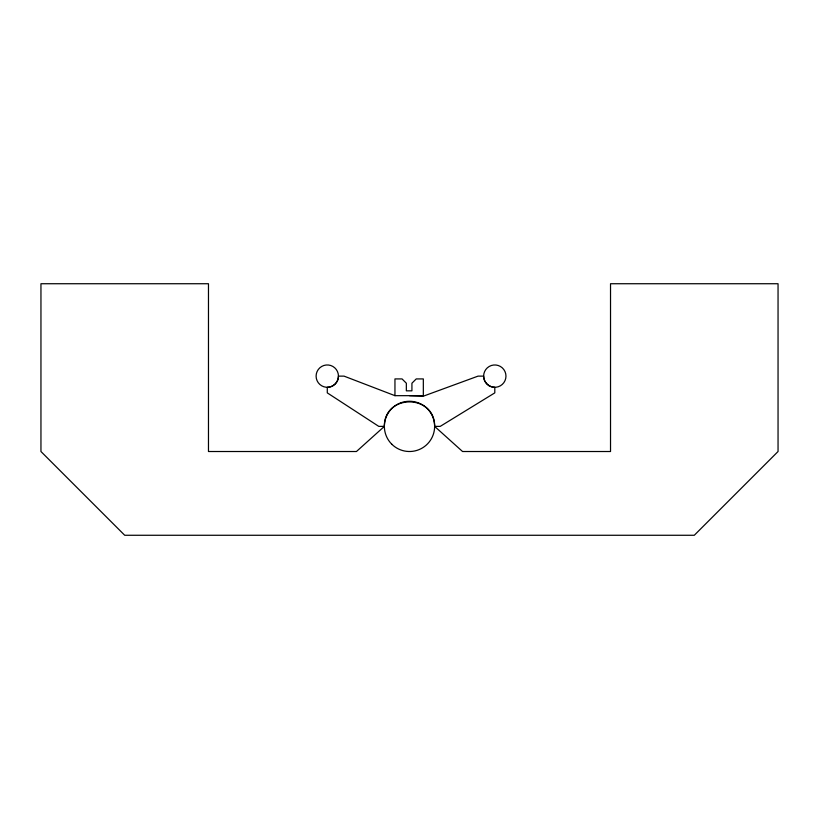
<?xml version="1.0" encoding="UTF-8"?>
<svg xmlns="http://www.w3.org/2000/svg" width="819" height="819" viewBox="0 0 819 819"><rect width="100%" height="100%" fill="white"/><g stroke="black" fill="none" stroke-linecap="round" stroke-linejoin="round"><path stroke-width="1.23" d="M384.367 426.382C384.039 393.755 434.961 393.755 434.633 426.382L462.551 451.515L610.524 451.515L610.524 283.732L778.05 283.732L778.05 451.515L694.287 535.268L124.713 535.268L40.95 451.515L40.95 283.732L208.476 283.732L208.476 451.515L356.449 451.515L384.367 426.382L378.787 426.382L327.283 392.874L327.283 387.295C333.261 387.326 338.482 382.104 338.452 376.126A11.169 11.169 0 0 0 321.693 366.451A11.169 11.169 0 0 0 321.693 385.8A11.169 11.169 0 0 0 338.452 376.126L344.031 376.126L394.953 395.669L423.331 395.669L423.331 378.921L416.236 378.921L411.926 383.22L411.926 390.837L406.347 390.837L406.347 383.22L402.047 378.921L394.953 378.921L394.953 395.669M434.633 426.382L440.212 426.382L494.799 392.874L494.799 387.295C488.83 387.326 483.599 382.104 483.64 376.126L478.05 376.126L423.331 396.181L409.5 395.669M489.219 385.8A11.169 11.169 0 0 0 505.968 376.126A11.169 11.169 0 0 0 489.219 366.451A11.169 11.169 0 0 0 489.219 385.8M391.728 444.154A25.133 25.133 0 0 0 433.773 432.882A25.133 25.133 0 0 0 402.999 402.109A25.133 25.133 0 0 0 391.728 444.154"/></g></svg>
